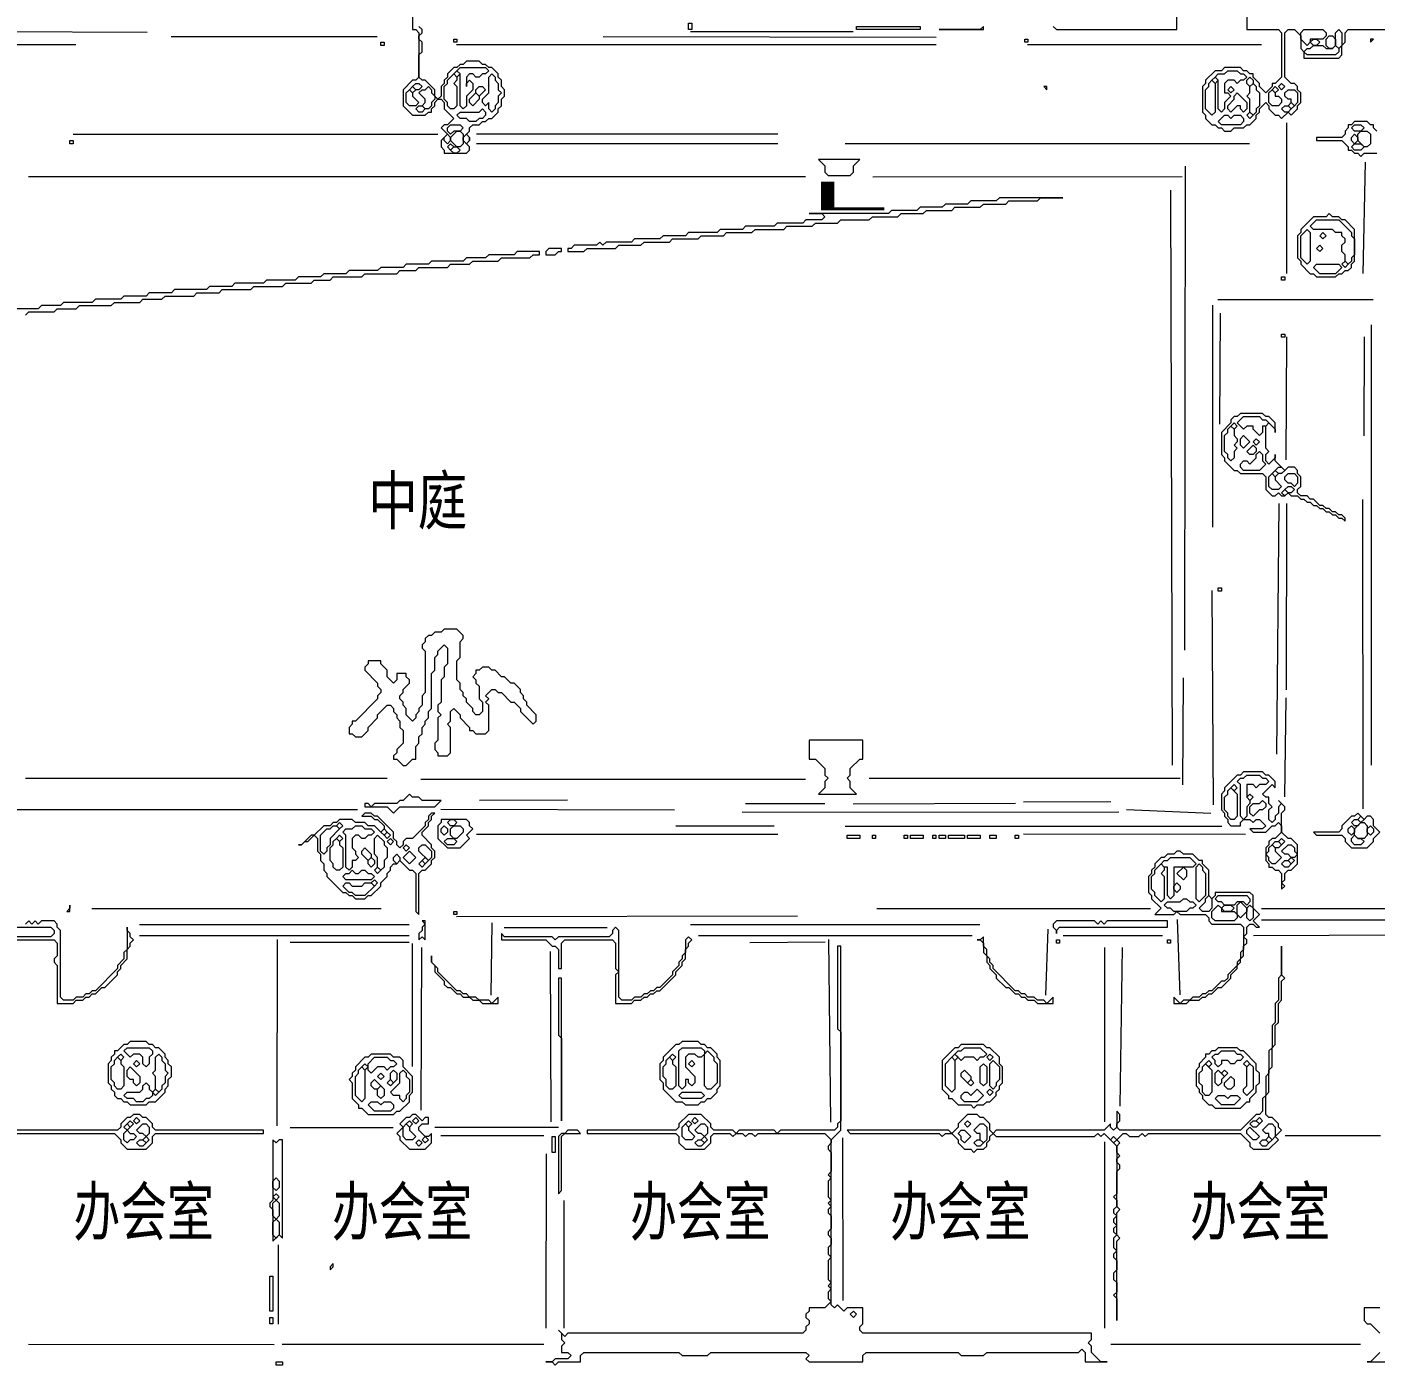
# Model space of a CAD drawing. Extents: x 10 to 1981, y 11 to 1392.
# Drawn here: x 846.4 to 1271.4, y 456 to 877.8 of the extents above; entities that cross this region are included whole.
import ezdxf

# ---------------------------------------------------------------- set-up
doc = ezdxf.new("R2010")
doc.units = 0
for name, color, linetype, lineweight in [('OCR_TEXT', 6, 'Continuous', 0), ('TEXT_FALLBACK_OUTLINE', 2, 'Continuous', 0), ('TRACE_CURVE', 6, 'Continuous', 0), ('TRACE_STRAIGHT', 5, 'Continuous', 0), ('TRACE_TEXT_SYMBOL', 6, 'Continuous', 0)]:
    doc.layers.add(name, color=color, linetype=linetype, lineweight=lineweight)
doc.styles.add('wqy-unicode', font='wqy-unicode.lff')

msp = doc.modelspace()

# ---------------------------------------------------------------- linework, layer by layer
at = {"layer": 'TEXT_FALLBACK_OUTLINE', "color": 2}
for points in [[(978, 688), (977, 687), (975, 687), (974, 686), (973, 686), (972, 685), (972, 684), (971, 683), (971, 682), (972, 681), (972, 668), (971, 667), (971, 664), (970, 663), (970, 662), (969, 661), (969, 660), (968, 659), (966, 661), (966, 663), (965, 664), (965, 665), (964, 666), (964, 667), (965, 668), (965, 669), (967, 671), (967, 672), (966, 673), (966, 674), (963, 674), (963, 672), (962, 671), (960, 673), (960, 675), (958, 677), (958, 678), (954, 678), (954, 677), (953, 676), (953, 675), (957, 671), (957, 670), (958, 669), (958, 668), (957, 667), (957, 666), (950, 659), (949, 659), (949, 658), (948, 657), (948, 655), (949, 655), (950, 654), (952, 654), (954, 656), (954, 657), (957, 660), (957, 661), (960, 664), (961, 664), (962, 663), (962, 662), (963, 661)], [(992, 666), (991, 667), (993, 669), (994, 669), (995, 668), (996, 668), (999, 665), (1000, 665), (1002, 663), (1002, 662), (1006, 658), (1007, 659), (1007, 661), (1004, 664), (1004, 665), (1003, 666), (1003, 667), (1002, 668), (1002, 669), (1000, 671), (999, 671), (997, 673), (996, 673), (994, 675), (993, 675), (992, 676), (990, 676), (989, 675), (988, 675), (988, 674), (987, 673), (988, 672), (988, 671), (989, 670), (989, 666), (990, 665), (990, 662), (989, 661), (988, 661), (987, 662), (987, 663), (985, 665), (985, 666), (984, 667), (984, 668), (983, 669), (983, 671), (982, 672), (982, 678), (983, 679), (983, 684), (984, 685), (984, 686), (982, 688), (978, 688)], [(963, 661), (963, 660), (964, 659), (964, 657), (965, 656), (965, 652), (963, 650), (963, 649), (962, 648), (962, 647), (963, 647), (965, 645), (966, 645), (968, 647), (969, 647), (969, 651), (970, 652), (970, 654), (971, 655), (971, 657), (972, 658), (972, 659), (973, 660), (973, 662), (974, 663), (974, 674), (975, 675), (975, 679), (976, 680), (976, 681), (978, 683), (979, 682), (979, 677), (978, 676), (978, 673), (977, 672), (977, 665), (976, 664), (976, 662), (977, 661), (976, 660), (976, 653), (975, 652), (975, 650), (976, 649), (976, 648), (979, 648), (980, 649), (980, 657), (979, 658), (980, 659), (980, 662), (981, 663), (983, 661), (983, 660), (986, 657), (986, 656), (987, 656), (988, 655), (991, 655), (992, 656), (992, 664), (991, 665), (992, 666)]]:
    msp.add_lwpolyline(points, dxfattribs=at)
at = {"layer": 'TRACE_CURVE', "color": 6}
for points in [[(968, 882), (968, 877), (969, 877), (970, 876), (970, 862), (969, 861), (968, 861), (965, 858), (965, 853), (968, 850), (972, 850), (973, 851), (974, 851), (974, 852), (975, 853), (975, 854), (976, 855)], [(1170, 878), (1171, 877), (1209, 877), (1209, 883)], [(1231, 883), (1231, 877), (1241, 877), (1242, 876), (1242, 862), (1240, 860), (1239, 860), (1239, 859), (1237, 857), (1235, 859), (1235, 860), (1233, 862), (1233, 863), (1232, 863), (1231, 864), (1230, 864), (1229, 865), (1224, 865), (1223, 864), (1221, 864), (1218, 861), (1218, 860), (1217, 859), (1217, 851), (1218, 850), (1218, 849), (1220, 847), (1221, 847), (1222, 846), (1223, 846), (1224, 845), (1226, 845), (1227, 846), (1230, 846), (1231, 847), (1232, 847), (1234, 849), (1234, 850), (1235, 851), (1235, 852), (1237, 854), (1238, 853), (1238, 852), (1240, 850), (1241, 850), (1242, 849), (1244, 851), (1245, 850), (1247, 852), (1247, 853), (1248, 854), (1248, 857), (1247, 858)], [(970, 874), (970, 875), (971, 876), (971, 877), (970, 878)], [(1247, 858), (1247, 859), (1246, 860), (1245, 860), (1243, 862), (1243, 876), (1244, 877), (1246, 877), (1248, 875), (1248, 871), (1249, 870), (1249, 868), (1260, 868), (1261, 869), (1261, 872), (1262, 873), (1262, 876), (1263, 877), (1300, 877)], [(976, 855), (977, 855), (978, 854), (978, 852), (981, 849), (979, 847), (978, 847), (977, 846), (979, 844), (977, 842), (977, 840), (978, 839), (978, 838), (985, 838), (986, 839), (986, 840), (985, 841), (986, 842), (986, 843), (985, 844), (986, 845), (986, 846), (987, 847), (989, 847), (990, 848), (991, 848), (992, 849), (993, 849), (995, 851), (995, 852), (996, 853), (996, 855), (997, 856), (997, 858), (996, 859), (996, 861), (995, 862), (995, 863), (993, 865), (992, 865), (991, 866), (990, 866), (989, 867), (985, 867), (984, 866), (983, 866), (982, 865), (981, 865), (979, 863), (979, 862), (978, 861), (978, 860), (977, 859), (977, 856), (976, 855), (975, 856), (975, 858), (972, 861), (971, 861), (970, 862), (970, 869), (971, 870), (971, 873), (970, 874)], [(1271, 847), (1270, 847), (1269, 848), (1265, 848), (1264, 847), (1263, 847), (1263, 846), (1262, 845), (1262, 844), (1261, 843), (1253, 843), (1253, 842), (1261, 842), (1263, 840), (1263, 839), (1264, 839), (1265, 838), (1266, 838), (1267, 837), (1268, 838), (1272, 838)], [(1272, 845), (1271, 846), (1271, 847)], [(1001, 807), (1000, 806), (992, 806), (991, 805), (985, 805), (984, 804), (974, 804), (973, 803), (966, 803), (965, 802), (958, 802), (957, 801), (948, 801), (947, 800), (940, 800), (939, 799), (932, 799), (931, 798), (922, 798), (921, 797), (912, 797), (911, 796), (904, 796), (903, 795), (893, 795), (892, 794), (885, 794), (884, 793), (877, 793), (876, 792), (868, 792), (867, 791), (858, 791), (857, 790), (851, 790), (850, 789), (841, 789)], [(846, 787), (847, 788), (855, 788), (856, 789), (862, 789), (863, 790), (873, 790), (874, 791), (882, 791), (883, 792), (889, 792), (890, 793), (899, 793), (900, 794), (907, 794), (908, 795), (917, 795), (918, 796), (927, 796), (928, 797), (936, 797), (937, 798), (942, 798), (943, 799), (952, 799), (953, 800), (963, 800), (964, 801), (969, 801), (970, 802), (979, 802), (980, 803), (986, 803), (987, 804), (995, 804), (996, 805), (1005, 805), (1006, 806), (1008, 806), (1008, 807), (1001, 807)], [(1102, 588), (1102, 562), (1103, 561), (1103, 533), (1102, 532), (1102, 531), (1101, 530), (1084, 530), (1083, 529), (1082, 530), (1071, 530), (1070, 529), (1069, 530), (1063, 530), (1062, 531), (1062, 532), (1059, 535), (1055, 535), (1052, 532), (1052, 531), (1051, 530), (1023, 530), (1023, 529), (1051, 529), (1052, 528), (1052, 526), (1054, 524), (1060, 524), (1062, 526), (1062, 528), (1063, 529), (1068, 529), (1069, 528), (1070, 529), (1072, 529), (1073, 528), (1074, 529), (1075, 529), (1076, 528), (1077, 529), (1098, 529), (1100, 527), (1100, 526), (1099, 525), (1099, 524), (1100, 523), (1100, 517), (1099, 516), (1100, 515), (1099, 514), (1099, 509), (1100, 508), (1099, 507), (1100, 506), (1099, 505), (1099, 504), (1100, 503), (1100, 499), (1099, 498), (1099, 497), (1100, 496), (1100, 494), (1099, 493), (1099, 491)], [(1181, 463), (1182, 464), (1182, 466), (1110, 466), (1109, 467), (1109, 468), (1110, 469), (1110, 474), (1105, 474), (1104, 473), (1102, 475), (1101, 474), (1100, 475), (1100, 527), (1103, 530), (1103, 588), (1102, 588)], [(1242, 588), (1242, 579), (1241, 578), (1241, 571), (1240, 570), (1240, 564), (1239, 563), (1239, 556), (1238, 555), (1238, 548), (1237, 547), (1237, 541), (1236, 540), (1236, 536), (1235, 535), (1234, 535), (1229, 530), (1191, 530), (1190, 531), (1190, 532), (1191, 533), (1191, 535), (1190, 536), (1190, 531), (1189, 530), (1188, 531), (1188, 532), (1186, 530), (1152, 530), (1151, 529), (1150, 530), (1150, 532), (1148, 534), (1147, 534), (1146, 535), (1143, 535), (1140, 532), (1140, 531), (1138, 529), (1137, 530), (1105, 530), (1106, 529), (1134, 529), (1135, 528), (1136, 529), (1138, 529), (1140, 527), (1140, 526), (1142, 524), (1144, 524), (1145, 523), (1146, 524), (1148, 524), (1149, 525), (1149, 526), (1150, 527), (1150, 528), (1151, 529), (1152, 528), (1183, 528), (1184, 529), (1185, 528), (1186, 529), (1190, 525)], [(1237, 535), (1237, 541), (1238, 542), (1238, 549), (1239, 550), (1239, 556), (1240, 557), (1240, 563), (1241, 564), (1241, 570), (1242, 571), (1242, 577), (1243, 578), (1242, 579), (1242, 588)], [(1190, 525), (1190, 510), (1189, 509), (1190, 508), (1190, 506), (1189, 505), (1189, 504), (1190, 503), (1189, 502), (1189, 501), (1190, 500), (1189, 499), (1189, 498), (1190, 497), (1189, 496), (1189, 493), (1190, 492), (1189, 491), (1189, 490), (1190, 489), (1190, 486), (1189, 485), (1189, 483), (1190, 482), (1190, 479), (1189, 478), (1190, 477), (1190, 470), (1190, 495), (1191, 496), (1190, 497), (1190, 504), (1191, 505), (1190, 506), (1190, 517), (1191, 518), (1191, 519), (1190, 520), (1190, 521), (1191, 522), (1190, 523), (1190, 525), (1191, 526), (1190, 527), (1192, 529), (1193, 529), (1194, 528), (1197, 528), (1198, 529), (1199, 528), (1200, 529), (1229, 529), (1232, 526), (1232, 525), (1233, 524), (1238, 524), (1241, 527), (1240, 528), (1242, 530), (1241, 531), (1241, 532), (1239, 534), (1238, 534), (1237, 535)], [(1099, 491), (1100, 490), (1099, 489), (1099, 483), (1100, 482), (1099, 481), (1100, 480), (1099, 479), (1099, 477), (1100, 476), (1098, 474), (1093, 474), (1093, 473), (1092, 472), (1092, 471), (1093, 470), (1093, 469), (1092, 468), (1092, 467), (1091, 466), (1017, 466), (1016, 465), (1014, 467), (1015, 466), (1015, 464), (1016, 463), (1015, 462), (1015, 460), (1017, 460), (1018, 459), (1017, 458), (1013, 458), (1012, 457), (1010, 457), (1012, 457), (1013, 456), (1014, 457), (1021, 457), (1021, 459), (1022, 460), (1052, 460), (1053, 459), (1061, 459), (1062, 460), (1092, 460), (1093, 459), (1092, 458), (1093, 457), (1110, 457), (1110, 459), (1111, 460), (1140, 460), (1141, 459), (1148, 459), (1149, 460), (1178, 460), (1179, 461), (1180, 460), (1180, 457), (1187, 457), (1185, 457), (1182, 460), (1182, 462), (1181, 463)]]:
    msp.add_lwpolyline(points, dxfattribs=at)
for points in [[(1248, 876), (1249, 877), (1255, 877), (1256, 876), (1256, 875), (1255, 874), (1251, 874), (1251, 873), (1250, 872), (1248, 874)], [(1259, 876), (1260, 877), (1261, 876), (1261, 872), (1260, 871), (1259, 872)], [(1251, 871), (1252, 872), (1255, 872), (1256, 871), (1258, 871), (1259, 872), (1260, 871), (1260, 870), (1259, 869), (1250, 869), (1249, 870), (1250, 871)], [(1251, 873), (1252, 874), (1253, 874), (1254, 873), (1253, 872), (1252, 872)], [(1256, 874), (1257, 875), (1258, 875), (1259, 874), (1259, 872), (1258, 871), (1257, 871), (1256, 872)], [(981, 863), (982, 862), (982, 861), (981, 860), (982, 859), (982, 853), (981, 852), (980, 852), (979, 853), (979, 854), (978, 855), (978, 859), (979, 860), (979, 861)], [(981, 863), (982, 864), (983, 863), (982, 862)], [(982, 864), (983, 865), (991, 865), (992, 864), (991, 863), (990, 863), (989, 862), (988, 862), (987, 863), (986, 863), (985, 862), (985, 859), (985, 860), (986, 861), (987, 860), (987, 858), (985, 856), (985, 853), (984, 852), (983, 853), (983, 863)], [(992, 862), (993, 863), (994, 862), (994, 861), (995, 860), (995, 858), (996, 857), (995, 856), (995, 854), (994, 853), (994, 852), (993, 851), (992, 852), (992, 854), (991, 853), (990, 854), (990, 855), (992, 857)], [(1224, 863), (1225, 864), (1228, 864), (1229, 863), (1230, 863), (1231, 862), (1230, 861), (1229, 861), (1228, 860), (1227, 861), (1225, 861), (1224, 860), (1224, 857), (1225, 857), (1226, 856), (1224, 854), (1224, 852), (1223, 851), (1222, 852), (1222, 861), (1221, 862), (1222, 863)], [(967, 858), (968, 859), (969, 858), (968, 857)], [(968, 859), (969, 860), (970, 860), (971, 859), (970, 858), (969, 858)], [(972, 858), (973, 859), (974, 858), (974, 857), (975, 856), (975, 855), (974, 854), (974, 853), (973, 852), (972, 852), (971, 853), (972, 854), (972, 855), (970, 857), (971, 858)], [(988, 858), (989, 859), (990, 859), (991, 858), (989, 856), (988, 857)], [(1219, 860), (1220, 861), (1221, 860), (1221, 851), (1220, 850), (1218, 852), (1218, 858), (1219, 859)], [(1220, 861), (1221, 862), (1222, 861), (1221, 860)], [(1225, 858), (1226, 859), (1227, 858), (1226, 857)], [(1231, 861), (1232, 862), (1233, 861), (1233, 860), (1232, 859), (1231, 860)], [(1232, 859), (1233, 860), (1234, 859), (1234, 858), (1235, 857), (1235, 853), (1234, 852), (1234, 851), (1233, 850), (1232, 851), (1232, 855), (1231, 856), (1232, 857)], [(1239, 858), (1240, 859), (1241, 858), (1240, 857)], [(1241, 859), (1242, 860), (1243, 859), (1242, 858)], [(966, 857), (967, 858), (968, 857), (968, 856), (970, 854), (969, 853), (967, 853), (966, 854)], [(988, 857), (989, 856), (989, 855), (987, 853), (986, 854), (986, 855)], [(1227, 856), (1228, 857), (1231, 854), (1231, 852), (1230, 851), (1229, 852), (1229, 853), (1228, 853), (1226, 851), (1225, 852), (1225, 853), (1227, 855)], [(1238, 857), (1239, 858), (1240, 857), (1240, 856), (1241, 856), (1242, 855), (1242, 854), (1241, 853), (1239, 853), (1238, 854)], [(1243, 857), (1244, 858), (1246, 858), (1247, 857), (1247, 854), (1246, 853), (1245, 854), (1245, 855), (1244, 855), (1243, 856)], [(969, 852), (970, 853), (971, 853), (972, 852), (971, 851), (970, 851)], [(989, 851), (990, 852), (991, 851), (991, 850), (990, 849), (989, 849), (988, 848), (986, 848), (985, 849), (983, 849), (982, 850), (983, 851)], [(1231, 850), (1232, 851), (1233, 850), (1232, 849)], [(1242, 852), (1243, 853), (1244, 853), (1245, 852), (1244, 851), (1243, 851)], [(1244, 853), (1245, 854), (1246, 853), (1245, 852)], [(979, 846), (980, 847), (983, 847), (984, 846), (983, 845), (981, 845), (980, 844), (979, 845)], [(1224, 850), (1225, 850), (1226, 849), (1227, 850), (1229, 850), (1230, 849), (1230, 848), (1229, 847), (1223, 847), (1222, 848)], [(1264, 846), (1265, 847), (1267, 847), (1268, 846), (1267, 845), (1265, 845)], [(978, 843), (979, 844), (980, 843), (980, 842), (979, 841), (978, 842)], [(982, 845), (983, 845), (984, 844), (984, 841), (983, 840), (982, 840), (980, 842), (980, 843)], [(984, 843), (985, 844), (986, 843), (986, 842), (985, 841), (984, 842)], [(1264, 843), (1265, 844), (1266, 843), (1266, 842), (1265, 841), (1264, 842)], [(1266, 844), (1267, 845), (1269, 845), (1270, 844), (1270, 841), (1269, 840), (1268, 840), (1266, 842)], [(979, 840), (980, 841), (981, 840), (980, 839)], [(980, 839), (981, 840), (982, 840), (983, 839), (982, 838), (981, 838)], [(1264, 840), (1265, 841), (1267, 841), (1268, 840), (1267, 839), (1265, 839)], [(1053, 531), (1054, 532), (1055, 531), (1055, 530), (1057, 528), (1056, 527), (1054, 527), (1053, 528)], [(1054, 532), (1055, 533), (1056, 532), (1055, 531)], [(1056, 533), (1057, 534), (1058, 533), (1057, 532)], [(1059, 532), (1060, 532), (1061, 531), (1061, 529), (1060, 528), (1059, 529), (1058, 529), (1057, 530)], [(1142, 532), (1143, 533), (1144, 532), (1143, 531)], [(1147, 532), (1148, 532), (1149, 531), (1149, 527), (1148, 526), (1147, 527), (1147, 529), (1146, 529), (1145, 530)], [(1232, 532), (1233, 533), (1234, 533), (1235, 532), (1234, 531), (1233, 531)], [(1234, 533), (1235, 534), (1236, 533), (1235, 532)], [(1238, 532), (1239, 532), (1240, 531), (1240, 528), (1239, 527), (1238, 528), (1238, 529), (1237, 529), (1236, 530)], [(1059, 527), (1060, 528), (1061, 527), (1060, 526)], [(1140, 529), (1141, 530), (1142, 530), (1144, 528), (1142, 526), (1141, 527), (1141, 528)], [(1188, 527), (1189, 528), (1190, 527), (1189, 526)], [(1231, 530), (1232, 531), (1235, 528), (1234, 527), (1233, 527), (1231, 529)], [(1237, 527), (1238, 528), (1239, 527), (1238, 526)], [(1057, 526), (1058, 527), (1059, 527), (1060, 526), (1059, 525), (1058, 525)], [(1145, 526), (1146, 527), (1147, 527), (1148, 526), (1147, 525), (1146, 525)], [(1235, 526), (1236, 527), (1237, 527), (1238, 526), (1237, 525), (1236, 525)], [(1106, 472), (1107, 473), (1108, 472), (1107, 471)]]:
    msp.add_lwpolyline(points, close=True, dxfattribs=at)
at = {"layer": 'TRACE_STRAIGHT', "color": 5}
for p, q in [((808.13, 876.47), (884.38, 876.13)), ((1055.62, 876.38), (1106.88, 876.38)), ((805.62, 872.32), (861.88, 872.28)), ((891.87, 874.83), (956.87, 874.78)), ((981.88, 872.29), (1133.12, 872.29)), ((1028.12, 874.85), (1133.12, 874.57)), ((1161.87, 872.3), (1235.63, 872.28)), ((1243.59, 800.12), (1243.61, 847.63)), ((861, 844), (976, 844)), ((988.12, 844.12), (1083.13, 844.15)), ((988.12, 841.12), (1083.13, 841.1)), ((1104.38, 841.11), (1231.88, 841.11)), ((1211.47, 681.37), (1211.64, 833.88)), ((1267.68, 800.13), (1268.4, 835.15)), ((846.87, 830.63), (1091.87, 830.64)), ((1113.13, 830.62), (1210.63, 830.68)), ((1206.97, 826.38), (1207.47, 645.13)), ((1221.87, 791.85), (1270.89, 791.85)), ((1220.17, 790.13), (1220.17, 720.13)), ((1222.55, 752.62), (1222.7, 787.63)), ((1270.17, 783.88), (1270.2, 645.12)), ((1243.46, 741.37), (1243.67, 780.13)), ((1268.04, 748.88), (1268.15, 780.12)), ((1240.51, 648.56), (1241.26, 727.63)), ((1243.52, 668.87), (1243.64, 727.63)), ((1267.53, 728.87), (1267.59, 631.37)), ((1220.03, 700.13), (1220.38, 632.61)), ((1210.88, 638.87), (1211.03, 672.63)), ((1243.01, 635.13), (1243.37, 666.37)), ((846, 641), (960, 641)), ((970.62, 640.65), (1091.87, 640.64)), ((1112, 641), (1210, 641)), ((989.12, 634.09), (1016.88, 634.16)), ((1160.62, 633.5), (1188.13, 633.66)), ((833.12, 631.08), (950.63, 631.15)), ((976.87, 631.22), (1050.63, 631.04)), ((1071.87, 630.26), (1190.62, 630.44)), ((1073, 633), (1098, 633)), ((1106.87, 632.9), (1158.13, 633.13)), ((1193.12, 631.15), (1219.69, 630.01)), ((1051, 626), (1082, 626)), ((1104.38, 625.85), (1223.13, 625.91)), ((988.12, 623.39), (1083.13, 623.38)), ((1160.62, 623.41), (1230.63, 623.39)), ((866.87, 599.97), (958.12, 599.91)), ((1114.37, 599.97), (1200.63, 599.91)), ((1235.62, 599.91), (1281.88, 599.97)), ((981.87, 597.4), (1089.38, 597.57)), ((992.76, 572.63), (993.08, 595.39)), ((1209.08, 596.41), (1209.94, 572.65)), ((1235.62, 596.38), (1283.12, 596.38)), ((881.88, 594.88), (966.88, 594.88)), ((881.88, 591.37), (966.88, 591.37)), ((996.88, 593.88), (1029.38, 593.88)), ((1055.62, 594.88), (1146.88, 594.88)), ((1058.12, 591.38), (1144.38, 591.38)), ((1167.63, 572.64), (1168.39, 593.44)), ((1173.12, 591.38), (1204.38, 591.38)), ((1233.12, 591.39), (1284.37, 591.61)), ((925.36, 531.38), (925.39, 590.13)), ((929.38, 589.35), (966.88, 589.34)), ((967.86, 588.87), (967.91, 550.12)), ((970.74, 536.37), (970.89, 587.62)), ((1074.36, 589.23), (1098.13, 589.44)), ((1099.13, 590.12), (1099.72, 532.6)), ((1186.11, 587.62), (1186.11, 532.62)), ((1191.07, 537.62), (1191.87, 587.65)), ((1011.42, 586.38), (1011.55, 532.62)), ((929.37, 530.93), (961.88, 530.83)), ((975, 531), (1014, 531)), ((976.87, 528.39), (1009.38, 528.38)), ((1103.57, 527.63), (1103.62, 476.37)), ((1243.12, 528.39), (1273.13, 528.38)), ((1186.13, 526.38), (1186.17, 467.62)), ((1010.17, 467.63), (1010.18, 522.63)), ((1015.78, 467.62), (1015.83, 507.89)), ((925.62, 493.88), (925.62, 468.88)), ((846.87, 462.55), (924.37, 462.52)), ((926.88, 462.54), (1009.38, 462.54)), ((1188.12, 462.57), (1266.87, 462.53))]:
    msp.add_line(p, q, dxfattribs=at)
at = {"layer": 'TRACE_TEXT_SYMBOL', "color": 6}
for points in [[(1055, 879), (1056, 879), (1056, 877), (1055, 877)], [(1108, 878), (1128, 878), (1128, 877), (1108, 877)], [(1148, 878), (1147, 877), (1134, 877), (1148, 877)], [(958, 873), (959, 873), (959, 872), (958, 872)], [(981, 874), (982, 874), (982, 873), (981, 873)], [(1161, 874), (1162, 874), (1162, 873), (1161, 873)], [(1270, 874), (1270, 873), (1271, 874)], [(1167, 859), (1168, 858), (1168, 859)], [(860, 842), (861, 842), (861, 841), (860, 841)], [(1096, 836), (1098, 834), (1098, 832), (1099, 831), (1106, 831), (1107, 832), (1107, 834), (1109, 836)], [(1257, 819), (1256, 818), (1252, 818), (1248, 814), (1248, 813), (1247, 812), (1247, 805), (1248, 804), (1248, 803), (1251, 800), (1252, 800), (1253, 799), (1259, 799), (1260, 800), (1261, 800), (1262, 801), (1263, 801), (1264, 802), (1264, 803), (1265, 804), (1265, 814), (1262, 817), (1261, 817), (1260, 818), (1258, 818)], [(1253, 817), (1260, 817), (1264, 813), (1264, 812), (1265, 811), (1265, 806), (1264, 805), (1264, 804), (1263, 803), (1262, 804), (1262, 806), (1261, 807), (1261, 809), (1262, 810), (1262, 811), (1261, 812), (1261, 813), (1259, 813), (1258, 814), (1252, 814), (1251, 815)], [(1250, 814), (1251, 813), (1251, 804), (1250, 803), (1248, 805), (1248, 812)], [(1254, 812), (1255, 813), (1256, 812), (1255, 811)], [(1011, 808), (1010, 807), (1010, 806), (1013, 806), (1014, 807), (1015, 807), (1015, 808)], [(1253, 808), (1254, 809), (1255, 808), (1254, 807)], [(1261, 803), (1262, 804), (1263, 803), (1262, 802)], [(1252, 802), (1253, 803), (1260, 803), (1261, 802), (1259, 800), (1254, 800)], [(1242, 799), (1243, 799), (1243, 798), (1242, 798)], [(1242, 781), (1243, 781), (1243, 780), (1242, 780)], [(1226, 752), (1227, 753), (1228, 752), (1227, 751)], [(1230, 755), (1235, 755), (1236, 754), (1237, 754), (1238, 753), (1237, 752), (1236, 752), (1236, 750), (1235, 749), (1233, 751), (1233, 752), (1231, 752), (1230, 751), (1228, 753)], [(1225, 751), (1226, 752), (1227, 751), (1227, 749), (1228, 748), (1228, 747), (1227, 746), (1228, 745), (1227, 744), (1227, 742), (1226, 741), (1225, 742), (1225, 743), (1224, 744), (1224, 749), (1225, 750)], [(1229, 748), (1230, 749), (1232, 747), (1230, 745), (1229, 746)], [(1234, 743), (1235, 744), (1236, 743), (1236, 741), (1237, 740), (1235, 738), (1230, 738), (1229, 739), (1229, 740), (1230, 741), (1231, 741), (1232, 740), (1234, 742)], [(1233, 746), (1234, 745), (1234, 744), (1233, 743), (1232, 743), (1231, 744)], [(1233, 747), (1234, 748), (1235, 747), (1234, 746)], [(1238, 736), (1239, 737), (1240, 736), (1240, 735), (1242, 733), (1241, 732), (1239, 732), (1238, 733)], [(1239, 737), (1240, 738), (1241, 737), (1240, 736)], [(1240, 738), (1241, 739), (1242, 739), (1243, 738), (1242, 737), (1241, 737)], [(1243, 736), (1244, 737), (1246, 737), (1247, 736), (1247, 734), (1246, 733), (1245, 734), (1244, 734), (1243, 735)], [(1242, 731), (1243, 732), (1244, 731), (1243, 730)], [(1243, 732), (1244, 733), (1245, 733), (1246, 732), (1245, 731), (1244, 731)], [(1222, 701), (1223, 701), (1223, 700), (1222, 700)], [(1093, 653), (1093, 647), (1095, 647), (1098, 644), (1098, 642), (1099, 641), (1098, 640), (1098, 638), (1096, 636), (1108, 636), (1106, 638), (1106, 640), (1105, 641), (1106, 642), (1106, 644), (1109, 647), (1110, 647), (1110, 653)], [(1230, 641), (1231, 642), (1235, 642), (1236, 641), (1237, 641), (1238, 640), (1237, 639), (1235, 639), (1234, 638), (1233, 639), (1231, 639), (1231, 635), (1232, 634), (1232, 633), (1231, 632), (1231, 629), (1230, 628), (1229, 629), (1229, 639), (1228, 640), (1229, 641)], [(1225, 637), (1226, 638), (1228, 636), (1228, 629), (1227, 628), (1226, 628), (1225, 629), (1225, 630), (1224, 631), (1224, 635), (1225, 636)], [(1226, 638), (1227, 639), (1228, 638), (1227, 637)], [(967, 636), (965, 634), (964, 634), (963, 633), (956, 633), (955, 632), (954, 633), (953, 633), (953, 632), (960, 632), (962, 630), (964, 632), (975, 632), (977, 634), (971, 634), (970, 635), (968, 635)], [(1231, 635), (1232, 636), (1233, 635), (1232, 634)], [(1235, 633), (1236, 634), (1237, 633), (1237, 632), (1236, 631), (1235, 631), (1233, 629), (1232, 630), (1232, 632), (1233, 633)], [(1266, 630), (1265, 629), (1264, 629), (1261, 626), (1261, 625), (1260, 624), (1252, 624), (1253, 623), (1261, 623), (1262, 622), (1262, 621), (1264, 619), (1269, 619), (1271, 621), (1271, 622), (1273, 624), (1271, 626), (1271, 628), (1270, 629), (1269, 629), (1268, 628)], [(942, 625), (943, 626), (944, 626), (945, 625), (942, 622), (942, 620), (941, 619), (941, 618), (940, 617), (939, 618), (939, 623), (941, 625)], [(944, 626), (945, 627), (946, 626), (945, 625)], [(949, 625), (950, 626), (952, 626), (953, 625), (955, 625), (956, 624), (955, 623), (954, 623), (953, 622), (952, 622), (951, 623), (950, 623), (949, 622), (949, 619), (950, 618), (950, 617), (951, 616), (950, 615), (949, 615), (949, 613), (948, 612), (947, 613), (947, 623), (946, 624), (947, 625)], [(958, 624), (959, 625), (960, 624), (959, 623)], [(977, 628), (977, 627), (976, 626), (976, 622), (979, 619), (983, 619), (986, 622), (985, 623), (987, 625), (986, 626), (986, 627), (985, 628)], [(977, 625), (978, 626), (979, 625), (979, 624), (978, 623), (977, 624)], [(979, 627), (980, 628), (981, 628), (982, 627), (981, 626), (980, 626)], [(980, 625), (981, 626), (983, 626), (984, 625), (984, 624), (982, 622), (981, 622), (980, 623)], [(1263, 625), (1264, 626), (1265, 625), (1265, 624), (1264, 623), (1263, 624)], [(1264, 627), (1265, 628), (1266, 628), (1267, 627), (1266, 626), (1265, 626)], [(1267, 627), (1268, 627), (1269, 626), (1269, 623), (1268, 622), (1266, 622), (1265, 623), (1265, 625)], [(1266, 628), (1267, 629), (1268, 628), (1267, 627)], [(1269, 625), (1270, 626), (1271, 625), (1271, 624), (1270, 623), (1269, 624)], [(943, 621), (944, 622), (945, 621), (945, 620), (946, 619), (946, 613), (945, 612), (944, 612), (943, 613), (943, 614), (942, 615), (942, 619), (943, 620)], [(944, 622), (945, 623), (946, 622), (945, 621)], [(956, 622), (957, 623), (959, 621), (959, 620), (960, 619), (960, 616), (959, 615), (959, 613), (958, 612), (957, 613), (957, 616), (956, 617)], [(959, 623), (960, 624), (961, 623), (960, 622)], [(960, 621), (961, 622), (962, 621), (961, 620)], [(978, 621), (979, 622), (981, 622), (982, 621), (981, 620), (979, 620)], [(1105, 623), (1109, 623), (1109, 622), (1105, 622)], [(1113, 623), (1114, 623), (1114, 622), (1113, 622)], [(1123, 623), (1124, 623), (1124, 622), (1123, 622)], [(1125, 623), (1129, 623), (1129, 622), (1125, 622)], [(1132, 623), (1133, 623), (1133, 622), (1132, 622)], [(1134, 623), (1136, 623), (1136, 622), (1134, 622)], [(1137, 623), (1142, 623), (1142, 622), (1137, 622)], [(1143, 623), (1147, 623), (1147, 622), (1143, 622)], [(1150, 623), (1152, 623), (1152, 622), (1150, 622)], [(1158, 623), (1159, 623), (1159, 622), (1158, 622)], [(1239, 620), (1240, 621), (1241, 621), (1242, 620), (1241, 619), (1240, 619)], [(1241, 621), (1242, 622), (1243, 621), (1242, 620)], [(1264, 622), (1265, 623), (1266, 622), (1267, 622), (1268, 621), (1267, 620), (1265, 620), (1264, 621)], [(952, 618), (953, 619), (955, 617), (955, 616), (954, 615), (952, 617)], [(962, 616), (963, 617), (964, 616), (964, 615), (963, 614), (962, 615)], [(965, 619), (966, 620), (967, 619), (966, 618)], [(967, 618), (969, 616), (967, 614), (965, 616)], [(970, 619), (971, 620), (972, 620), (974, 618), (974, 616), (973, 615), (970, 618)], [(1238, 619), (1239, 620), (1240, 619), (1240, 618), (1242, 616), (1240, 614), (1239, 614), (1238, 615), (1238, 616), (1237, 617), (1238, 618)], [(1244, 620), (1245, 620), (1246, 619), (1246, 618), (1247, 617), (1246, 616), (1245, 616), (1244, 617), (1243, 617), (1242, 618)], [(954, 615), (955, 616), (956, 615), (956, 614), (955, 613), (954, 614)], [(956, 612), (957, 613), (958, 612), (957, 611)], [(970, 614), (971, 615), (972, 614), (971, 613)], [(971, 615), (972, 616), (973, 615), (972, 614)], [(1204, 614), (1205, 613), (1205, 612), (1204, 611), (1205, 610), (1205, 603), (1204, 602), (1202, 604), (1202, 605), (1201, 606), (1201, 610), (1202, 611), (1202, 612)], [(1206, 615), (1207, 616), (1213, 616), (1215, 614), (1214, 613), (1208, 613), (1208, 604), (1207, 603), (1206, 604), (1206, 613), (1205, 613), (1204, 614), (1205, 615)], [(1211, 613), (1212, 612), (1212, 610), (1211, 609), (1209, 611)], [(1215, 613), (1216, 614), (1217, 613), (1217, 612), (1218, 611), (1218, 604), (1216, 602), (1215, 603)], [(1242, 614), (1243, 615), (1244, 615), (1245, 614), (1244, 613), (1243, 613)], [(1244, 615), (1245, 616), (1246, 615), (1245, 614)], [(948, 611), (949, 612), (950, 611), (951, 611), (952, 612), (953, 612), (954, 611), (955, 611), (956, 610), (955, 609), (947, 609), (946, 610), (947, 611)], [(946, 607), (947, 608), (948, 608), (949, 607), (952, 607), (953, 608), (955, 608), (956, 607), (953, 604), (950, 604), (949, 605), (948, 605)], [(955, 608), (956, 609), (957, 608), (956, 607)], [(1208, 607), (1209, 608), (1210, 607), (1210, 606), (1209, 605), (1208, 606)], [(1218, 603), (1219, 604), (1220, 603), (1220, 600), (1219, 599), (1217, 599), (1216, 600), (1218, 602)], [(1221, 603), (1222, 604), (1231, 604), (1232, 603), (1232, 602), (1231, 601), (1230, 602), (1228, 602), (1227, 601), (1224, 601), (1223, 602), (1222, 602)], [(860, 601), (860, 600), (859, 599), (860, 599)], [(1210, 602), (1211, 603), (1212, 603), (1213, 602), (1214, 602), (1215, 601), (1214, 600), (1213, 600), (1212, 599), (1208, 599), (1207, 600), (1206, 600), (1205, 601), (1206, 602)], [(1222, 601), (1223, 600), (1223, 599), (1227, 599), (1228, 598), (1228, 597), (1227, 596), (1221, 596), (1220, 597), (1220, 599)], [(1223, 600), (1224, 601), (1226, 601), (1227, 600), (1226, 599), (1224, 599)], [(1228, 601), (1229, 602), (1231, 600), (1231, 599), (1229, 597), (1228, 598)], [(1231, 600), (1232, 601), (1233, 600), (1233, 597), (1232, 596), (1231, 597)], [(971, 596), (972, 595), (971, 594), (971, 593), (970, 592), (970, 590), (971, 591), (972, 590), (972, 596)], [(981, 599), (982, 599), (982, 598), (981, 598)], [(1171, 596), (1170, 595), (1170, 594), (1171, 593), (1171, 592), (1171, 593), (1172, 594), (1206, 594), (1206, 596), (1187, 596), (1186, 595), (1185, 596), (1184, 595), (1183, 596)], [(1032, 594), (1031, 593), (1031, 592), (1030, 591), (1014, 591), (1013, 590), (1012, 591), (997, 591), (996, 592), (996, 590), (1010, 590), (1012, 588), (1013, 588), (1014, 587), (1014, 581), (1015, 581), (1015, 589), (1016, 590), (1031, 590), (1032, 589), (1032, 581), (1033, 580), (1032, 579), (1032, 570), (1037, 570), (1038, 571), (1040, 571), (1041, 572), (1042, 572), (1043, 573), (1044, 573), (1045, 574), (1046, 574), (1051, 579), (1051, 580), (1053, 582), (1053, 583), (1054, 584), (1054, 587), (1055, 588), (1055, 589), (1056, 590), (1055, 591), (1054, 590), (1054, 586), (1053, 585), (1053, 584), (1052, 583), (1052, 582), (1050, 580), (1050, 579), (1046, 575), (1045, 575), (1044, 574), (1043, 574), (1042, 573), (1041, 573), (1040, 572), (1038, 572), (1037, 571), (1034, 571), (1033, 572), (1033, 593)], [(1148, 591), (1147, 590), (1146, 590), (1147, 590), (1148, 589), (1148, 586), (1149, 585), (1149, 583), (1150, 582), (1150, 581), (1152, 579), (1152, 578), (1155, 575), (1156, 575), (1158, 573), (1159, 573), (1160, 572), (1161, 572), (1162, 571), (1164, 571), (1165, 570), (1170, 570), (1170, 572), (1168, 570), (1167, 571), (1165, 571), (1164, 572), (1162, 572), (1161, 573), (1160, 573), (1159, 574), (1158, 574), (1151, 581), (1151, 582), (1150, 583), (1150, 584), (1149, 585), (1149, 587), (1148, 588)], [(1171, 590), (1172, 590), (1172, 589), (1171, 589)], [(1206, 590), (1207, 590), (1207, 589), (1206, 589)], [(974, 585), (974, 583), (975, 582), (975, 580), (978, 577), (978, 576), (979, 575), (980, 575), (982, 573), (983, 573), (984, 572), (986, 572), (987, 571), (989, 571), (990, 570), (995, 570), (995, 572), (993, 570), (992, 571), (989, 571), (988, 572), (986, 572), (985, 573), (984, 573), (983, 574), (982, 574), (976, 580), (976, 581), (974, 583)], [(1014, 578), (1014, 560), (1015, 559), (1015, 533), (1015, 578)], [(879, 558), (878, 557), (877, 557), (875, 555), (874, 555), (874, 554), (873, 553), (873, 552), (872, 551), (872, 545), (873, 544), (873, 543), (874, 542), (874, 541), (875, 540), (876, 540), (877, 539), (878, 539), (879, 538), (884, 538), (885, 539), (887, 539), (890, 542), (890, 543), (891, 544), (891, 546), (892, 547), (892, 550), (891, 551), (891, 552), (890, 553), (890, 554), (888, 556), (887, 556), (886, 557), (885, 557), (884, 558)], [(1053, 558), (1052, 557), (1051, 557), (1047, 553), (1047, 552), (1046, 551), (1046, 546), (1047, 545), (1047, 543), (1051, 539), (1053, 539), (1054, 538), (1058, 538), (1059, 539), (1060, 539), (1061, 540), (1062, 540), (1064, 542), (1064, 543), (1065, 544), (1065, 552), (1064, 553), (1064, 554), (1062, 556), (1061, 556), (1060, 557), (1059, 557), (1058, 558)], [(1141, 557), (1140, 556), (1139, 556), (1135, 552), (1135, 543), (1137, 541), (1137, 540), (1138, 540), (1140, 538), (1144, 538), (1145, 537), (1146, 538), (1148, 538), (1149, 539), (1150, 539), (1152, 541), (1152, 542), (1153, 543), (1153, 544), (1154, 545), (1154, 550), (1153, 551), (1153, 553), (1150, 556), (1149, 556), (1148, 557)], [(874, 552), (875, 553), (876, 552), (876, 551), (877, 550), (877, 544), (876, 543), (875, 543), (874, 544), (874, 545), (873, 546), (873, 550), (874, 551)], [(875, 553), (876, 554), (877, 553), (876, 552)], [(877, 555), (878, 556), (885, 556), (886, 555), (886, 554), (885, 553), (885, 551), (884, 550), (883, 551), (883, 553), (882, 554), (880, 554), (879, 553)], [(887, 553), (888, 554), (889, 553), (889, 552), (890, 551), (890, 549), (891, 548), (890, 547), (890, 545), (889, 544), (889, 543), (888, 542), (887, 543), (887, 547), (886, 548), (887, 549)], [(955, 554), (954, 553), (953, 553), (950, 550), (950, 549), (949, 548), (949, 547), (948, 546), (949, 545), (949, 540), (951, 538), (951, 537), (952, 537), (954, 535), (962, 535), (963, 536), (964, 536), (967, 539), (967, 541), (968, 542), (968, 547), (965, 550), (965, 552), (964, 553), (962, 553), (961, 554)], [(956, 553), (960, 553), (961, 552), (962, 552), (963, 551), (962, 550), (961, 550), (960, 549), (959, 550), (957, 550), (955, 548), (954, 549), (954, 551)], [(1048, 552), (1049, 553), (1050, 552), (1050, 551), (1051, 550), (1051, 544), (1050, 543), (1049, 543), (1048, 544), (1048, 546), (1047, 547), (1047, 550), (1048, 551)], [(1049, 553), (1050, 554), (1051, 553), (1050, 552)], [(1052, 555), (1053, 556), (1059, 556), (1060, 555), (1060, 554), (1059, 553), (1058, 553), (1057, 554), (1055, 554), (1054, 553), (1054, 550), (1057, 547), (1057, 545), (1056, 544), (1055, 545), (1055, 546), (1054, 546), (1054, 544), (1053, 543), (1052, 544)], [(1060, 554), (1061, 555), (1063, 553), (1063, 552), (1064, 551), (1064, 545), (1062, 543), (1061, 543), (1060, 544)], [(1138, 553), (1139, 552), (1139, 543), (1138, 542), (1136, 544), (1136, 551)], [(1138, 553), (1139, 554), (1140, 553), (1139, 552)], [(1141, 555), (1142, 556), (1147, 556), (1149, 554), (1148, 553), (1147, 553), (1146, 552), (1145, 553), (1142, 553), (1141, 552), (1139, 554), (1140, 555)], [(1149, 553), (1150, 554), (1151, 553), (1150, 552)], [(1222, 556), (1221, 555), (1220, 555), (1219, 554), (1218, 554), (1218, 553), (1216, 551), (1216, 550), (1215, 549), (1215, 544), (1216, 543), (1216, 542), (1217, 541), (1217, 540), (1219, 538), (1220, 538), (1221, 537), (1229, 537), (1231, 539), (1232, 539), (1232, 540), (1234, 542), (1234, 544), (1235, 545), (1235, 548), (1234, 549), (1234, 551), (1230, 555), (1229, 555), (1228, 556)], [(1222, 554), (1223, 555), (1227, 555), (1228, 554), (1229, 554), (1230, 553), (1229, 552), (1228, 552), (1227, 551), (1226, 551), (1225, 552), (1223, 552), (1223, 551), (1222, 550), (1221, 551), (1221, 552), (1220, 553), (1221, 554)], [(878, 549), (879, 550), (882, 547), (882, 545), (881, 544), (880, 545), (880, 546), (879, 546), (878, 547)], [(880, 551), (881, 552), (882, 551), (881, 550)], [(951, 549), (952, 550), (953, 549), (953, 540), (952, 539), (950, 541), (950, 547), (951, 548)], [(952, 550), (953, 551), (954, 550), (953, 549)], [(964, 548), (965, 549), (966, 548), (966, 547), (967, 546), (967, 542), (966, 541), (966, 540), (965, 539), (964, 540), (964, 541), (962, 541), (961, 542), (964, 545)], [(961, 548), (962, 549), (963, 548), (963, 546), (962, 545), (961, 546)], [(1055, 551), (1056, 552), (1057, 551), (1056, 550)], [(1141, 548), (1142, 549), (1144, 547), (1144, 546), (1143, 545), (1141, 547)], [(1147, 550), (1148, 551), (1149, 550), (1149, 545), (1148, 544), (1147, 545)], [(1150, 551), (1151, 552), (1153, 550), (1153, 546), (1152, 545), (1152, 544), (1151, 543), (1150, 544)], [(1217, 550), (1218, 551), (1220, 549), (1220, 542), (1219, 541), (1218, 541), (1217, 542), (1217, 544), (1216, 545), (1216, 548), (1217, 549)], [(1218, 551), (1219, 552), (1220, 551), (1219, 550)], [(1221, 548), (1222, 549), (1224, 547), (1223, 546), (1223, 545), (1222, 544), (1221, 545)], [(1223, 548), (1224, 549), (1225, 548), (1224, 547)], [(1230, 551), (1231, 552), (1232, 551), (1231, 550)], [(1231, 550), (1232, 551), (1233, 550), (1233, 543), (1231, 541), (1230, 542), (1230, 543), (1231, 544)], [(883, 544), (884, 545), (885, 544), (885, 543), (886, 542), (886, 541), (885, 540), (884, 540), (883, 539), (881, 539), (880, 540), (878, 540), (877, 541), (878, 542), (882, 542), (883, 543)], [(955, 545), (956, 546), (958, 544), (957, 543), (956, 543), (955, 544)], [(957, 547), (958, 548), (959, 547), (958, 546)], [(960, 545), (961, 546), (962, 545), (961, 544)], [(1143, 545), (1144, 546), (1145, 545), (1144, 544)], [(1226, 547), (1227, 546), (1227, 544), (1226, 543), (1225, 543), (1224, 544), (1224, 545)], [(886, 542), (887, 543), (888, 542), (887, 541)], [(957, 543), (958, 544), (959, 543), (959, 541), (958, 540), (957, 541)], [(1052, 541), (1053, 542), (1059, 542), (1060, 541), (1059, 540), (1053, 540)], [(1146, 543), (1148, 541), (1146, 539), (1142, 539), (1141, 540), (1141, 541), (1142, 542), (1143, 542), (1144, 541)], [(1149, 542), (1150, 543), (1151, 542), (1150, 541)], [(1221, 540), (1222, 541), (1224, 541), (1225, 540), (1226, 541), (1228, 541), (1229, 540), (1227, 538), (1223, 538)], [(954, 538), (955, 539), (957, 539), (958, 538), (959, 539), (961, 539), (962, 538), (962, 537), (961, 536), (956, 536)], [(880, 535), (879, 534), (878, 534), (876, 532), (876, 531), (875, 530), (841, 530), (841, 529), (874, 529), (876, 527), (876, 526), (878, 524), (884, 524), (886, 526), (886, 528), (887, 529), (921, 529), (921, 530), (887, 530), (886, 531), (886, 532), (884, 534), (883, 534), (882, 535)], [(877, 531), (878, 532), (879, 531), (878, 530)], [(878, 532), (879, 533), (880, 532), (879, 531)], [(880, 533), (881, 534), (882, 533), (881, 532)], [(883, 532), (884, 532), (885, 531), (885, 529), (884, 528), (883, 529), (882, 529), (881, 530)], [(968, 535), (967, 534), (966, 534), (964, 532), (965, 531), (963, 529), (964, 528), (964, 527), (967, 524), (972, 524), (974, 526), (974, 529), (973, 528), (972, 528), (970, 530), (970, 531), (971, 532), (973, 532), (973, 534), (972, 534), (971, 533), (969, 535)], [(965, 531), (966, 532), (967, 531), (967, 530), (969, 528), (968, 527), (966, 527), (965, 528)], [(966, 532), (967, 533), (968, 532), (967, 531)], [(968, 533), (969, 534), (970, 533), (969, 532)], [(877, 529), (878, 530), (879, 529), (880, 529), (881, 528), (880, 527), (879, 527), (878, 526), (877, 527)], [(883, 527), (884, 528), (885, 527), (884, 526)], [(971, 527), (972, 528), (973, 527), (972, 526)], [(1012, 528), (1013, 528), (1013, 523), (1012, 523)], [(1017, 530), (1016, 529), (1015, 529), (1014, 528), (1014, 510), (1015, 511), (1015, 528), (1016, 529), (1021, 529), (1020, 530)], [(881, 526), (882, 527), (883, 527), (884, 526), (883, 525), (882, 525)], [(924, 527), (924, 508), (923, 507), (923, 506), (924, 505), (924, 495), (926, 497), (927, 496), (927, 527), (926, 527), (925, 526)], [(969, 526), (970, 527), (971, 526), (970, 525)], [(924, 514), (925, 515), (926, 514), (926, 512), (925, 511), (924, 512)], [(924, 509), (925, 510), (926, 509), (925, 508)], [(924, 507), (925, 508), (926, 507), (926, 503), (925, 502), (924, 503)], [(924, 501), (925, 502), (926, 501), (926, 497), (925, 496), (924, 497)], [(943, 488), (942, 487), (942, 486), (943, 487)], [(923, 484), (924, 484), (924, 473), (923, 473)], [(923, 471), (924, 471), (924, 469), (923, 469)], [(925, 457), (927, 457), (927, 456), (925, 456)]]:
    msp.add_lwpolyline(points, close=True, dxfattribs=at)
for points in [[(1153, 824), (1152, 823), (1144, 823), (1143, 822), (1136, 822), (1135, 821), (1128, 821), (1127, 820), (1119, 820), (1118, 819), (1093, 819), (1097, 819), (1098, 818), (1097, 817), (1092, 817), (1091, 816), (1083, 816), (1082, 815), (1073, 815), (1072, 814), (1065, 814), (1064, 813), (1055, 813), (1054, 812), (1047, 812), (1046, 811), (1038, 811), (1037, 810), (1029, 810), (1028, 809), (1027, 810), (1026, 809), (1019, 809), (1018, 808), (1017, 808), (1017, 807), (1022, 807), (1023, 808), (1032, 808), (1033, 809), (1040, 809), (1041, 810), (1049, 810), (1050, 811), (1058, 811), (1059, 812), (1066, 812), (1067, 813), (1075, 813), (1076, 814), (1085, 814), (1086, 815), (1094, 815), (1095, 816), (1102, 816), (1103, 817), (1112, 817), (1113, 818), (1121, 818), (1122, 819), (1129, 819), (1130, 820), (1138, 820), (1139, 821)], [(1139, 821), (1147, 821), (1148, 822), (1155, 822), (1156, 823), (1165, 823), (1166, 824), (1173, 824), (1153, 824)], [(1229, 756), (1228, 755), (1227, 755), (1226, 754), (1226, 753), (1223, 750), (1223, 743), (1224, 742), (1224, 741), (1227, 738), (1228, 738), (1229, 737), (1236, 737), (1237, 736), (1237, 732), (1239, 730), (1240, 730), (1241, 731), (1242, 730), (1243, 730), (1244, 731), (1245, 730), (1247, 730), (1248, 729), (1249, 729), (1250, 728), (1251, 728), (1252, 727), (1253, 727), (1254, 726), (1255, 726), (1256, 725), (1257, 725), (1258, 724), (1259, 724), (1260, 723), (1261, 723), (1262, 722), (1262, 723), (1261, 724), (1260, 724), (1259, 725), (1258, 725), (1257, 726), (1256, 726), (1255, 727), (1254, 727), (1252, 729), (1251, 729), (1250, 730), (1248, 730), (1247, 731), (1247, 732), (1248, 733), (1248, 736), (1247, 737), (1247, 738), (1246, 739), (1244, 739), (1243, 738), (1240, 741), (1240, 743), (1240, 742), (1238, 740)], [(1238, 740), (1237, 741), (1237, 743), (1238, 744), (1237, 745), (1237, 752), (1238, 753), (1240, 751), (1240, 750), (1240, 753), (1238, 755), (1237, 755), (1236, 756), (1229, 756)], [(1230, 643), (1229, 642), (1228, 642), (1224, 638), (1224, 637), (1223, 636), (1223, 631), (1224, 630), (1224, 629), (1225, 628), (1225, 627), (1226, 626), (1229, 626), (1229, 627), (1230, 628), (1232, 628), (1233, 627), (1234, 628), (1235, 628), (1237, 626), (1236, 625), (1232, 625), (1233, 624), (1237, 624), (1239, 626), (1240, 626), (1241, 627), (1242, 626), (1242, 624), (1240, 622), (1239, 622), (1238, 621), (1238, 620), (1237, 619), (1237, 615), (1238, 614), (1238, 613), (1239, 613), (1240, 612), (1241, 612), (1242, 611), (1242, 606), (1243, 607), (1242, 608), (1243, 609), (1243, 611), (1244, 612), (1245, 612), (1247, 614), (1247, 620), (1245, 622), (1244, 622), (1242, 624), (1242, 630), (1243, 631), (1243, 632), (1241, 634), (1242, 633), (1241, 632), (1241, 630), (1240, 629), (1240, 628), (1239, 627), (1238, 628)], [(1238, 628), (1238, 631), (1239, 632), (1238, 633), (1238, 635), (1237, 635), (1236, 636), (1239, 639), (1240, 638), (1240, 640), (1238, 642), (1237, 642), (1236, 643), (1230, 643)], [(953, 630), (952, 629), (955, 629), (956, 628), (957, 628), (959, 626), (959, 625), (958, 624), (956, 626), (954, 626), (953, 627), (950, 627), (949, 628), (945, 628), (944, 627), (943, 627), (942, 626), (940, 626), (937, 623), (936, 623), (933, 620), (932, 620), (933, 620), (934, 621), (935, 621), (937, 623), (938, 622), (938, 618), (939, 617), (939, 615), (940, 614), (940, 612), (941, 611), (941, 610), (946, 605), (947, 605), (948, 604), (949, 604), (950, 603), (953, 603), (954, 604), (955, 604), (958, 607), (958, 608), (960, 610), (960, 611), (961, 612), (961, 613), (962, 614), (963, 614), (964, 615), (967, 612), (968, 612), (969, 611), (969, 599), (970, 598), (970, 611), (971, 612), (972, 612), (974, 614), (974, 615), (975, 616), (975, 618), (974, 619)], [(974, 619), (974, 620), (971, 623), (971, 624), (973, 626), (973, 627), (974, 628), (974, 629), (975, 630), (974, 630), (973, 629), (973, 628), (972, 627), (972, 626), (968, 622), (966, 622), (965, 621), (965, 620), (964, 619), (963, 620), (963, 621), (962, 622), (962, 624), (957, 629), (956, 629), (955, 630), (953, 630)], [(1209, 618), (1208, 617), (1206, 617), (1205, 616), (1204, 616), (1202, 614), (1202, 613), (1201, 612), (1201, 611), (1200, 610), (1200, 605), (1201, 604), (1201, 603), (1204, 600), (1202, 598), (1208, 598), (1209, 599), (1210, 598), (1218, 598), (1219, 597), (1219, 596), (1220, 595), (1229, 595), (1230, 594), (1230, 587), (1229, 586), (1229, 584), (1228, 583), (1228, 582), (1225, 579), (1225, 578), (1224, 577), (1223, 577), (1220, 574), (1219, 574), (1218, 573), (1217, 573), (1216, 572), (1214, 572), (1213, 571), (1211, 571), (1210, 570), (1208, 572), (1208, 570), (1212, 570), (1213, 571), (1216, 571), (1217, 572), (1218, 572), (1219, 573), (1220, 573), (1222, 575), (1223, 575), (1226, 578), (1226, 579), (1228, 581), (1228, 582), (1229, 583), (1229, 584), (1230, 585), (1230, 588), (1231, 589), (1231, 590), (1230, 591)], [(1230, 591), (1231, 592), (1231, 594), (1232, 595), (1233, 595), (1234, 594), (1235, 594), (1233, 596), (1235, 598), (1233, 600), (1233, 604), (1232, 605), (1221, 605), (1221, 604), (1220, 603), (1219, 604), (1219, 612), (1217, 614), (1217, 615), (1216, 615), (1214, 617), (1211, 617), (1210, 618), (1209, 618)], [(841, 590), (855, 590), (856, 589), (856, 585), (855, 584), (855, 583), (856, 582), (856, 570), (861, 570), (862, 571), (864, 571), (865, 572), (866, 572), (867, 573), (868, 573), (870, 575), (871, 575), (875, 579), (875, 580), (876, 581), (876, 582), (878, 584), (878, 587), (879, 588), (879, 589), (880, 590), (879, 591), (879, 592), (878, 593), (878, 594), (878, 587), (877, 586), (877, 584), (875, 582), (875, 581), (868, 574), (867, 574), (866, 573), (865, 573), (864, 572), (862, 572), (861, 571), (858, 571), (857, 572), (857, 593), (856, 594), (856, 595), (855, 596), (851, 596), (850, 595), (849, 596), (848, 595), (847, 596), (846, 595)], [(837, 594), (854, 594), (855, 593), (855, 592), (854, 591), (840, 591)], [(1273, 474), (1268, 474), (1268, 470), (1269, 469), (1270, 469), (1273, 466)], [(1273, 460), (1270, 457), (1269, 457), (1286, 457)]]:
    msp.add_lwpolyline(points, dxfattribs=at)

# ---------------------------------------------------------------- texts
at = {"layer": 'OCR_TEXT', "color": 6, "style": 'wqy-unicode'}
for s, height, width, p in [('L', 9.04, 3.753086, (1093, 820)), ('中庭', 14.961, 0.766185, (954, 721.04)), ('办会室', 15.026, 0.72, (861.08, 496.89)), ('办会室', 15.026, 0.72, (942.58, 496.89)), ('办会室', 15.026, 0.72, (1036.58, 496.89)), ('办会室', 15.026, 0.72, (1118.58, 496.89)), ('办会室', 15.026, 0.72, (1213.08, 496.89))]:
    msp.add_text(s, height=height, dxfattribs=dict(at, width=width)).set_placement(p)

doc.saveas('drawing.dxf')
